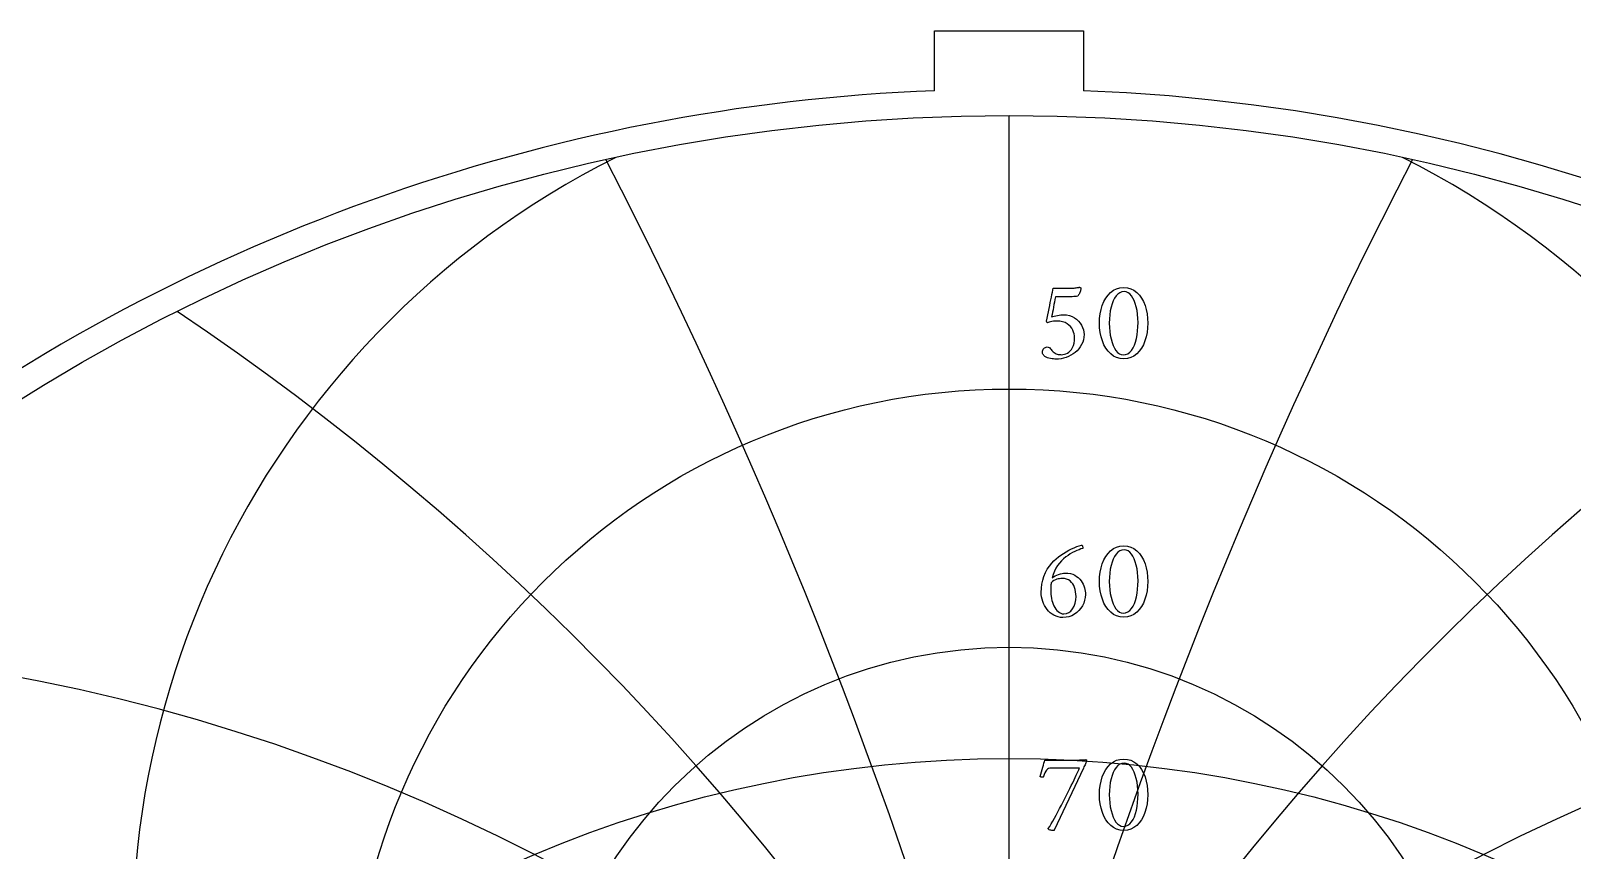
# Model space of a CAD drawing. Header units: millimetres. Extents: x -32.4 to 32.3, y -32.4 to 33.4.
# Drawn here: x -16.76 to 9.65, y 19.31 to 33.35 of the extents above; entities that cross this region are included whole.
import ezdxf

# ---------------------------------------------------------------- set-up
doc = ezdxf.new("R2010")
doc.units = ezdxf.units.MM
for name, color, linetype in [('CUT_OUTER', 1, 'Continuous'), ('ENGRAVE', 7, 'Continuous'), ('ENGRAVE_FINE', 8, 'Continuous'), ('TEXT', 5, 'Continuous')]:
    doc.layers.add(name, color=color, linetype=linetype)

msp = doc.modelspace()

# ---------------------------------------------------------------- linework, layer by layer
at = {"layer": 'CUT_OUTER'}
for points in [[(-1.2775, 33.35), (1.2775, 33.35), (1.2775, 32.3246)], [(-1.2775, 32.3246), (-1.2775, 33.35)]]:
    msp.add_lwpolyline(points, dxfattribs=at)
for centre, radius, start, end in [((-0.0002, -0.0001), 32.35, 127.26523, 87.73645), ((-0.0008, 0.0014), 32.3484, 92.26192, 127.26607)]:
    msp.add_arc(centre, radius, start, end, dxfattribs=at)
at = {"layer": 'ENGRAVE'}
msp.add_lwpolyline([(0, -31.9), (0, 31.9)], dxfattribs=at)
for centre, radius in [((0, 0), 31.9), ((0, 15.9212), 11.2919), ((0, 14.686), 8.1021), ((0, 0), 20.8814)]:
    msp.add_circle(centre, radius, dxfattribs=at)
for centre, radius, start, end in [((0, 17.7632), 15.0141, 116.667, 63.333), ((0, 20.5123), 19.6005, 164.66343, 15.33657), ((0, 24.7502), 25.6619, 191.51133, 348.48867)]:
    msp.add_arc(centre, radius, start, end, dxfattribs=at)
at = {"layer": 'ENGRAVE_FINE'}
for centre, radius, start, end in [((-85.9867, -9.7372), 89.02, 3.343595, 27.337032), ((-85.9867, -9.7372), 89.02, 3.343595, 27.337032), ((85.9867, -9.7372), 89.02, 152.662968, 176.656405), ((85.9867, -9.7372), 89.02, 152.662968, 176.656405), ((-39.9066, -9.7372), 46.0802, 6.79908, 56.16718), ((-39.9066, -9.7372), 46.0802, 6.79908, 56.16718), ((39.9066, -9.7372), 46.0802, 123.83282, 173.20092), ((39.9066, -9.7372), 46.0802, 123.83282, 173.20092), ((-23.0401, -9.7372), 32.5836, 10.49339, 88.65012), ((-23.0401, -9.7372), 32.5836, 10.49339, 88.65012), ((23.0401, -9.7372), 32.5836, 91.34988, 169.50661), ((23.0401, -9.7372), 32.5836, 91.34988, 169.50661)]:
    msp.add_arc(centre, radius, start, end, dxfattribs=at)
at = {"layer": 'TEXT'}
for points in [[(0.9286, 28.485), (0.9828, 28.4819), (1.0328, 28.4724), (1.0785, 28.4566), (1.12, 28.4345), (1.1571, 28.4076), (1.1897, 28.3774), (1.2178, 28.344), (1.2414, 28.3073), (1.2601, 28.2686), (1.2735, 28.2293), (1.2815, 28.1894), (1.2842, 28.1489), (1.2815, 28.1015), (1.2737, 28.0564), (1.2607, 28.0136), (1.2424, 27.9731), (1.2198, 27.9352), (1.1938, 27.9003), (1.1644, 27.8682), (1.1316, 27.8391), (1.0961, 27.813), (1.0586, 27.7902), (1.0189, 27.7708), (0.9772, 27.7546), (0.9342, 27.7418), (0.8907, 27.7327), (0.8468, 27.7272), (0.8024, 27.7254), (0.7827, 27.7261), (0.7608, 27.7281), (0.7366, 27.7314), (0.7101, 27.7361), (0.6831, 27.7422), (0.6574, 27.7499), (0.633, 27.7592), (0.61, 27.7701), (0.6056, 27.774), (0.6003, 27.7798), (0.594, 27.7876), (0.5867, 27.7973), (0.5799, 27.8081), (0.5751, 27.8191), (0.5721, 27.8304), (0.5712, 27.842), (0.5727, 27.8614), (0.5772, 27.8789), (0.5848, 27.8944), (0.5955, 27.908), (0.608, 27.9191), (0.6214, 27.927), (0.6357, 27.9317), (0.6508, 27.9333), (0.6692, 27.9314), (0.6855, 27.9258), (0.6998, 27.9163), (0.712, 27.9032), (0.7232, 27.8885), (0.7346, 27.8748), (0.7461, 27.8618), (0.7577, 27.8497), (0.7719, 27.8372), (0.7875, 27.8267), (0.8045, 27.8182), (0.8228, 27.8119), (0.8416, 27.8072), (0.8604, 27.8038), (0.879, 27.8018), (0.8975, 27.8012), (0.9229, 27.8029), (0.9483, 27.8082), (0.9739, 27.817), (0.9995, 27.8293), (1.0242, 27.8457), (1.0469, 27.8667), (1.0675, 27.8924), (1.086, 27.9226), (1.1013, 27.9579), (1.1122, 27.9986), (1.1188, 28.0448), (1.121, 28.0965), (1.1191, 28.1269), (1.1134, 28.1579), (1.104, 28.1895), (1.0908, 28.2218), (1.0735, 28.2531), (1.0518, 28.282), (1.0255, 28.3085), (0.9947, 28.3325), (0.9589, 28.3525), (0.9175, 28.3668), (0.8705, 28.3753), (0.8179, 28.3782), (0.801, 28.3776), (0.7815, 28.376), (0.7592, 28.3733), (0.7344, 28.3694), (0.71, 28.3649), (0.6892, 28.36), (0.6721, 28.3547), (0.6586, 28.349), (0.6557, 28.3496), (0.653, 28.3512), (0.6504, 28.3539), (0.6479, 28.3578), (0.6458, 28.3622), (0.6443, 28.3668), (0.6434, 28.3714), (0.643, 28.3762), (0.6537, 28.4297), (0.6644, 28.4831), (0.6751, 28.5365), (0.6858, 28.5899), (0.6963, 28.6424), (0.7064, 28.6931), (0.7162, 28.742), (0.7256, 28.7891), (0.7343, 28.8331), (0.7419, 28.8728), (0.7484, 28.9084), (0.7538, 28.9396), (1.0335, 28.9396), (1.0531, 28.9399), (1.0729, 28.9406), (1.0929, 28.9418), (1.1132, 28.9435), (1.1327, 28.9455), (1.1506, 28.9476), (1.1667, 28.9499), (1.1812, 28.9523), (1.1931, 28.9544), (1.2016, 28.9559), (1.2067, 28.9568), (1.2084, 28.9571), (1.2131, 28.9543), (1.2174, 28.9518), (1.2213, 28.9495), (1.2249, 28.9474), (1.2279, 28.9452), (1.23, 28.9425), (1.2313, 28.9394), (1.2317, 28.9357), (1.2313, 28.9317), (1.23, 28.9253), (1.2279, 28.9166), (1.2249, 28.9056), (1.2211, 28.8932), (1.2166, 28.8801), (1.2114, 28.8665), (1.2055, 28.8522), (1.1989, 28.8381), (1.1916, 28.825), (1.1838, 28.8129), (1.1754, 28.8017), (1.155, 28.7997), (1.1326, 28.7978), (1.1083, 28.7959), (1.0821, 28.7939), (1.0537, 28.7922), (1.0229, 28.791), (0.9896, 28.7903), (0.9539, 28.79), (0.7946, 28.79), (0.7859, 28.7471), (0.7773, 28.7038), (0.7689, 28.6602), (0.7606, 28.6162), (0.7523, 28.5725), (0.7438, 28.5299), (0.7353, 28.4885), (0.7266, 28.4481), (0.7475, 28.4556), (0.7715, 28.4624), (0.7985, 28.4687), (0.8286, 28.4743), (0.8585, 28.479), (0.8852, 28.4824), (0.9085, 28.4844), (0.9286, 28.485)], [(1.9622, 28.9513), (2.0266, 28.9461), (2.0858, 28.9304), (2.1397, 28.9043), (2.1885, 28.8677), (2.2318, 28.8225), (2.2696, 28.7704), (2.3018, 28.7113), (2.3284, 28.6453), (2.3492, 28.5742), (2.3641, 28.4998), (2.373, 28.4222), (2.376, 28.3413), (2.3729, 28.2603), (2.3638, 28.1827), (2.3487, 28.1083), (2.3274, 28.0372), (2.3004, 27.9712), (2.2679, 27.9119), (2.23, 27.8595), (2.1866, 27.8138), (2.1379, 27.7768), (2.0843, 27.7504), (2.0257, 27.7346), (1.9622, 27.7293), (1.9002, 27.7346), (1.8427, 27.7504), (1.7895, 27.7768), (1.7407, 27.8138), (1.6968, 27.8595), (1.6584, 27.9119), (1.6254, 27.9712), (1.5979, 28.0372), (1.5762, 28.1083), (1.5608, 28.1827), (1.5515, 28.2603), (1.5484, 28.3413), (1.5514, 28.4222), (1.5605, 28.4998), (1.5757, 28.5742), (1.5969, 28.6453), (1.624, 28.7113), (1.6567, 28.7704), (1.6949, 28.8225), (1.7388, 28.8677), (1.7877, 28.9043), (1.8412, 28.9304), (1.8994, 28.9461), (1.9622, 28.9513)], [(1.9719, 28.8813), (1.9335, 28.8768), (1.8978, 28.8631), (1.865, 28.8404), (1.8349, 28.8085), (1.8079, 28.769), (1.7842, 28.7233), (1.7637, 28.6713), (1.7465, 28.6132), (1.7329, 28.5503), (1.7232, 28.4841), (1.7174, 28.4144), (1.7154, 28.3413), (1.7174, 28.269), (1.7232, 28.1997), (1.7329, 28.1334), (1.7465, 28.0702), (1.7635, 28.0117), (1.7832, 27.9593), (1.8057, 27.9131), (1.831, 27.8731), (1.8588, 27.8408), (1.8886, 27.8177), (1.9205, 27.8038), (1.9544, 27.7992), (1.9953, 27.804), (2.0326, 27.8182), (2.0662, 27.8419), (2.0962, 27.875), (2.1226, 27.916), (2.1455, 27.9634), (2.1649, 28.0171), (2.1807, 28.077), (2.1931, 28.1415), (2.2019, 28.2087), (2.2071, 28.2785), (2.2089, 28.351), (2.207, 28.4239), (2.2014, 28.493), (2.192, 28.5584), (2.1788, 28.62), (2.1623, 28.6767), (2.1428, 28.7274), (2.1205, 28.7719), (2.0952, 28.8104), (2.0675, 28.8415), (2.0377, 28.8636), (2.0058, 28.8769), (1.9719, 28.8813)], [(0.9597, 24.0599), (1.0073, 24.0576), (1.0508, 24.0507), (1.0903, 24.0391), (1.1258, 24.023), (1.1576, 24.0033), (1.186, 23.981), (1.2111, 23.9561), (1.2327, 23.9288), (1.2512, 23.8997), (1.2669, 23.87), (1.2798, 23.8395), (1.29, 23.8083), (1.2976, 23.7775), (1.3031, 23.7483), (1.3064, 23.7207), (1.3075, 23.6947), (1.3042, 23.6431), (1.2946, 23.5934), (1.2785, 23.5455), (1.256, 23.4994), (1.2281, 23.4564), (1.1958, 23.4178), (1.1591, 23.3836), (1.118, 23.3537), (1.0734, 23.3295), (1.026, 23.3122), (0.9758, 23.3018), (0.9228, 23.2983), (0.8811, 23.3007), (0.8415, 23.3078), (0.8039, 23.3197), (0.7684, 23.3362), (0.7351, 23.3567), (0.7045, 23.3802), (0.6764, 23.4067), (0.6508, 23.4363), (0.6279, 23.4683), (0.6078, 23.5021), (0.5905, 23.5377), (0.576, 23.5752), (0.5645, 23.6135), (0.5564, 23.6517), (0.5514, 23.6897), (0.5498, 23.7277), (0.5527, 23.7996), (0.5615, 23.8695), (0.576, 23.9375), (0.5964, 24.0036), (0.6224, 24.0666), (0.6537, 24.1255), (0.6904, 24.1802), (0.7324, 24.2309), (0.7677, 24.267), (0.8055, 24.3018), (0.8459, 24.335), (0.8888, 24.3669), (0.9332, 24.3968), (0.9782, 24.4246), (1.0236, 24.4503), (1.0695, 24.4737), (1.1148, 24.4945), (1.1586, 24.5121), (1.2008, 24.5265), (1.2414, 24.5378), (1.2476, 24.5364), (1.2526, 24.5322), (1.2563, 24.5252), (1.2589, 24.5155), (1.2606, 24.5051), (1.2618, 24.4963), (1.2625, 24.4891), (1.2628, 24.4834), (1.2316, 24.4727), (1.1984, 24.4601), (1.1632, 24.4455), (1.1258, 24.429), (1.0874, 24.4101), (1.0488, 24.3882), (1.0102, 24.3635), (0.9714, 24.3358), (0.9335, 24.3047), (0.8975, 24.27), (0.8635, 24.2314), (0.8315, 24.1891), (0.8022, 24.1425), (0.7766, 24.0912), (0.7546, 24.0352), (0.7363, 23.9744), (0.7623, 23.9937), (0.7897, 24.0106), (0.8186, 24.0252), (0.849, 24.0376), (0.8792, 24.0473), (0.9077, 24.0543), (0.9346, 24.0585), (0.9597, 24.0599)], [(1.9622, 24.5262), (2.0266, 24.5209), (2.0858, 24.5053), (2.1397, 24.4792), (2.1885, 24.4426), (2.2318, 24.3974), (2.2696, 24.3452), (2.3018, 24.2862), (2.3284, 24.2202), (2.3492, 24.1491), (2.3641, 24.0747), (2.373, 23.9971), (2.376, 23.9161), (2.3729, 23.8352), (2.3638, 23.7576), (2.3487, 23.6832), (2.3274, 23.6121), (2.3004, 23.546), (2.2679, 23.4868), (2.23, 23.4343), (2.1866, 23.3887), (2.1379, 23.3517), (2.0843, 23.3253), (2.0257, 23.3095), (1.9622, 23.3042), (1.9002, 23.3095), (1.8427, 23.3253), (1.7895, 23.3517), (1.7407, 23.3887), (1.6968, 23.4343), (1.6584, 23.4868), (1.6254, 23.546), (1.5979, 23.6121), (1.5762, 23.6832), (1.5608, 23.7576), (1.5515, 23.8352), (1.5484, 23.9161), (1.5514, 23.9971), (1.5605, 24.0747), (1.5757, 24.1491), (1.5969, 24.2202), (1.624, 24.2862), (1.6567, 24.3452), (1.6949, 24.3974), (1.7388, 24.4426), (1.7877, 24.4792), (1.8412, 24.5053), (1.8994, 24.5209), (1.9622, 24.5262)], [(1.9719, 24.4562), (1.9335, 24.4517), (1.8978, 24.438), (1.865, 24.4152), (1.8349, 24.3834), (1.8079, 24.3438), (1.7842, 24.2981), (1.7637, 24.2462), (1.7465, 24.1881), (1.7329, 24.1252), (1.7232, 24.0589), (1.7174, 23.9892), (1.7154, 23.9161), (1.7174, 23.8438), (1.7232, 23.7746), (1.7329, 23.7083), (1.7465, 23.6451), (1.7635, 23.5865), (1.7832, 23.5341), (1.8057, 23.4879), (1.831, 23.4479), (1.8588, 23.4156), (1.8886, 23.3926), (1.9205, 23.3787), (1.9544, 23.3741), (1.9953, 23.3788), (2.0326, 23.3931), (2.0662, 23.4167), (2.0962, 23.4499), (2.1226, 23.4909), (2.1455, 23.5383), (2.1649, 23.5919), (2.1807, 23.6519), (2.1931, 23.7164), (2.2019, 23.7835), (2.2071, 23.8534), (2.2089, 23.9259), (2.207, 23.9988), (2.2014, 24.0679), (2.192, 24.1333), (2.1788, 24.1949), (2.1623, 24.2516), (2.1428, 24.3023), (2.1205, 24.3468), (2.0952, 24.3853), (2.0675, 24.4163), (2.0377, 24.4385), (2.0058, 24.4518), (1.9719, 24.4562)], [(0.7208, 23.8909), (0.7189, 23.8752), (0.7174, 23.8593), (0.716, 23.8432), (0.7149, 23.8268), (0.7141, 23.8103), (0.7135, 23.7937), (0.7131, 23.7772), (0.713, 23.7607), (0.7138, 23.7283), (0.7164, 23.6952), (0.7206, 23.6613), (0.7266, 23.6267), (0.7343, 23.5923), (0.7438, 23.5592), (0.7552, 23.5272), (0.7684, 23.4965), (0.7833, 23.4678), (0.8002, 23.4419), (0.8188, 23.4187), (0.8393, 23.3984), (0.8615, 23.3818), (0.8854, 23.37), (0.911, 23.3629), (0.9383, 23.3605), (0.9819, 23.3659), (1.0214, 23.3819), (1.0567, 23.4086), (1.0879, 23.446), (1.1134, 23.4914), (1.1316, 23.5422), (1.1426, 23.5983), (1.1462, 23.6597), (1.1447, 23.6998), (1.1401, 23.7384), (1.1326, 23.7755), (1.1219, 23.8112), (1.108, 23.8445), (1.0906, 23.8744), (1.0697, 23.9008), (1.0452, 23.9239), (1.0169, 23.9426), (0.9845, 23.956), (0.9479, 23.964), (0.9073, 23.9666), (0.8863, 23.9659), (0.8643, 23.9635), (0.8411, 23.9595), (0.8169, 23.954), (0.7923, 23.9453), (0.7681, 23.9319), (0.7443, 23.9138), (0.7208, 23.8909)], [(1.1851, 20.8568), (1.2039, 20.857), (1.2234, 20.8576), (1.2437, 20.8585), (1.2647, 20.8598), (1.2839, 20.861), (1.2987, 20.8619), (1.3092, 20.8625), (1.3152, 20.8627), (1.3203, 20.8616), (1.324, 20.8583), (1.3262, 20.8528), (1.3269, 20.8452), (1.3258, 20.8346), (1.3225, 20.8221), (1.3171, 20.8079), (1.3094, 20.7918), (1.3005, 20.7745), (1.2914, 20.7566), (1.2821, 20.738), (1.2725, 20.7189), (0.7732, 19.6523), (0.7698, 19.6498), (0.7654, 19.648), (0.7601, 19.6469), (0.7538, 19.6465), (0.7425, 19.6472), (0.73, 19.6492), (0.7163, 19.6525), (0.7013, 19.6572), (0.6877, 19.6627), (0.678, 19.6686), (0.6722, 19.6749), (0.6702, 19.6815), (0.6951, 19.7203), (0.7212, 19.7631), (0.7486, 19.8097), (0.7771, 19.8602), (0.8064, 19.9134), (0.8361, 19.968), (0.8662, 20.0241), (0.8966, 20.0817), (0.9268, 20.1397), (0.9563, 20.1973), (0.9851, 20.2544), (1.0131, 20.3109), (1.0401, 20.366), (1.0656, 20.4185), (1.0896, 20.4685), (1.1122, 20.5159), (1.133, 20.5597), (1.1516, 20.5989), (1.168, 20.6336), (1.1822, 20.6635), (1.1936, 20.6878), (1.2018, 20.7051), (1.2067, 20.7154), (1.2084, 20.7189), (0.7266, 20.7189), (0.7001, 20.7167), (0.677, 20.7102), (0.6574, 20.6992), (0.6411, 20.6839), (0.627, 20.6639), (0.6139, 20.6388), (0.6018, 20.6085), (0.5906, 20.5732), (0.5884, 20.5681), (0.5838, 20.5645), (0.5768, 20.5623), (0.5673, 20.5615), (0.5639, 20.5618), (0.5598, 20.5625), (0.5547, 20.5637), (0.5488, 20.5654), (0.5429, 20.5674), (0.5379, 20.5693), (0.5337, 20.5713), (0.5304, 20.5732), (0.5428, 20.6122), (0.5549, 20.6516), (0.5666, 20.6914), (0.578, 20.7315), (0.5883, 20.7696), (0.5972, 20.8032), (0.6044, 20.8323), (0.61, 20.8568)], [(1.9622, 20.8724), (2.0266, 20.8672), (2.0858, 20.8515), (2.1397, 20.8254), (2.1885, 20.7888), (2.2318, 20.7436), (2.2696, 20.6915), (2.3018, 20.6324), (2.3284, 20.5664), (2.3492, 20.4953), (2.3641, 20.4209), (2.373, 20.3433), (2.376, 20.2624), (2.3729, 20.1814), (2.3638, 20.1038), (2.3487, 20.0294), (2.3274, 19.9583), (2.3004, 19.8923), (2.2679, 19.833), (2.23, 19.7806), (2.1866, 19.7349), (2.1379, 19.6979), (2.0843, 19.6715), (2.0257, 19.6557), (1.9622, 19.6504), (1.9002, 19.6557), (1.8427, 19.6715), (1.7895, 19.6979), (1.7407, 19.7349), (1.6968, 19.7806), (1.6584, 19.833), (1.6254, 19.8923), (1.5979, 19.9583), (1.5762, 20.0294), (1.5608, 20.1038), (1.5515, 20.1814), (1.5484, 20.2624), (1.5514, 20.3433), (1.5605, 20.4209), (1.5757, 20.4953), (1.5969, 20.5664), (1.624, 20.6324), (1.6567, 20.6915), (1.6949, 20.7436), (1.7388, 20.7888), (1.7877, 20.8254), (1.8412, 20.8515), (1.8994, 20.8672), (1.9622, 20.8724)], [(1.9719, 20.8024), (1.9335, 20.7979), (1.8978, 20.7842), (1.865, 20.7615), (1.8349, 20.7296), (1.8079, 20.6901), (1.7842, 20.6444), (1.7637, 20.5924), (1.7465, 20.5343), (1.7329, 20.4715), (1.7232, 20.4052), (1.7174, 20.3355), (1.7154, 20.2624), (1.7174, 20.1901), (1.7232, 20.1208), (1.7329, 20.0546), (1.7465, 19.9914), (1.7635, 19.9328), (1.7832, 19.8804), (1.8057, 19.8342), (1.831, 19.7942), (1.8588, 19.7619), (1.8886, 19.7388), (1.9205, 19.725), (1.9544, 19.7203), (1.9953, 19.7251), (2.0326, 19.7393), (2.0662, 19.763), (2.0962, 19.7961), (2.1226, 19.8371), (2.1455, 19.8845), (2.1649, 19.9382), (2.1807, 19.9982), (2.1931, 20.0626), (2.2019, 20.1298), (2.2071, 20.1996), (2.2089, 20.2721), (2.207, 20.345), (2.2014, 20.4141), (2.192, 20.4795), (2.1788, 20.5411), (2.1623, 20.5979), (2.1428, 20.6485), (2.1205, 20.693), (2.0952, 20.7315), (2.0675, 20.7626), (2.0377, 20.7847), (2.0058, 20.798), (1.9719, 20.8024)]]:
    msp.add_lwpolyline(points, close=True, dxfattribs=at)

doc.saveas('drawing.dxf')
